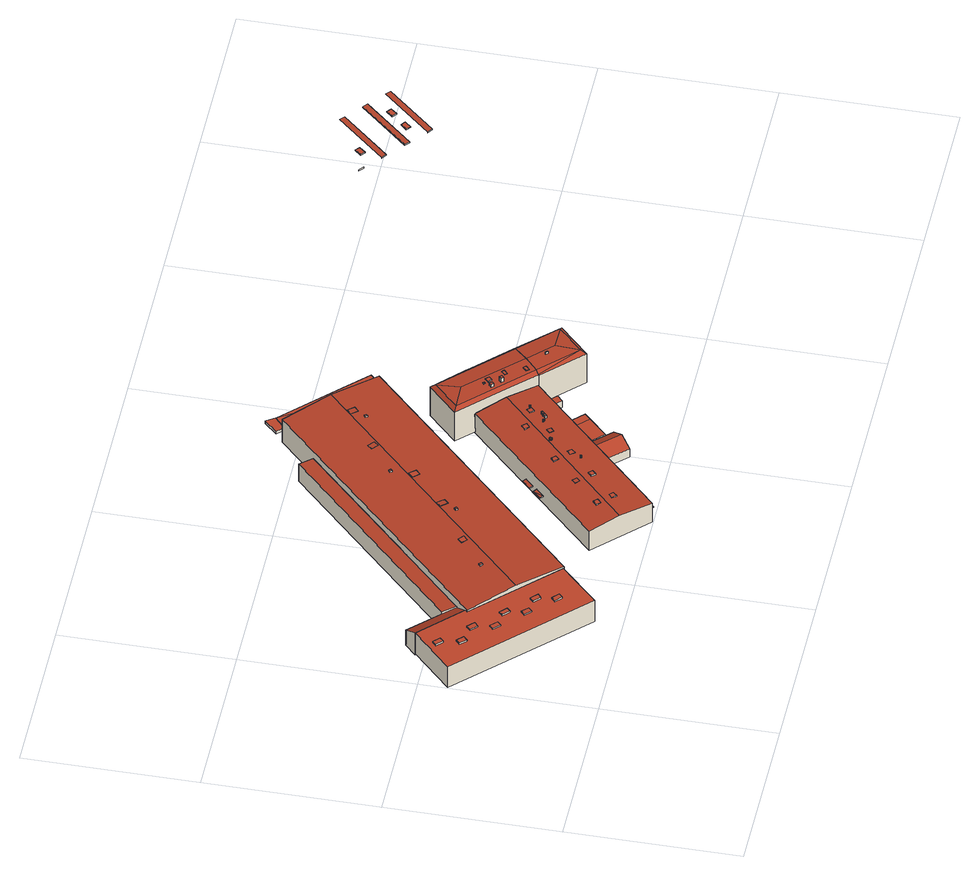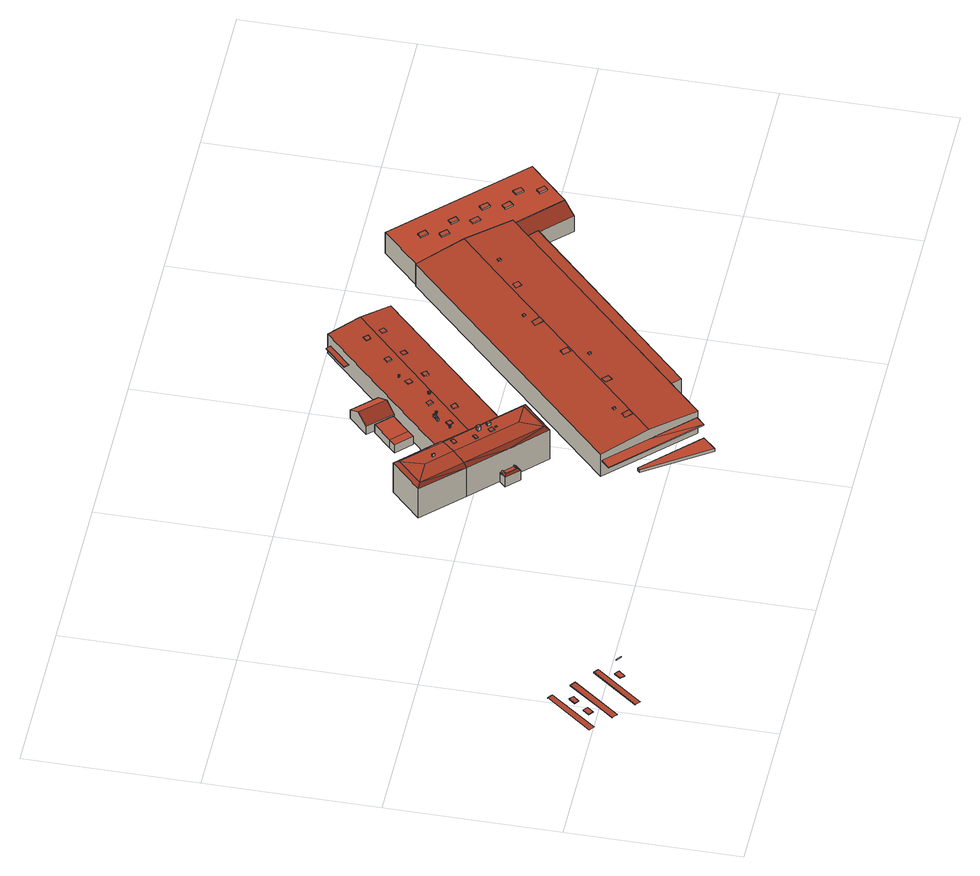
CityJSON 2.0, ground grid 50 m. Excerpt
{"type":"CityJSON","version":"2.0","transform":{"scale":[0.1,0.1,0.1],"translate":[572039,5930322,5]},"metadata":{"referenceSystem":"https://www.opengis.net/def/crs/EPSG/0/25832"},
"CityObjects":{
"building1":{"type":"Building","attributes":{"Grundfläche 2D":"744.673237","Grundhöhe NN":"5.903"},"children":["building1-1","building1-2","building1-3","building1-4","building1-5","building1-6","building1-7","building1-8"],"geometry":[{"type":"Solid","lod":"3","boundaries":[[[[0,1,2,3,4,5]],[[2,1,6,7]],[[3,2,7,8]],[[4,3,8,9]],[[5,4,9,10]],[[1,0,11,6]],[[0,5,10,11]],[[10,9,8,7,6,11]]]],"semantics":{"surfaces":[{"type":"RoofSurface"},{"type":"WallSurface"},{"type":"GroundSurface"}],"values":[[0,1,1,1,1,1,1,2]]}}]},
"building1-1":{"type":"BuildingInstallation","parents":["building1"],"geometry":[{"type":"MultiSurface","lod":"3","boundaries":[[[12,13,14,15]],[[15,14,16,17]],[[12,15,17,18]],[[13,12,18,19]],[[14,13,19,16]]],"semantics":{"surfaces":[{"type":"RoofSurface"},{"type":"WallSurface"}],"values":[0,1,1,1,1]}}]},
"building1-2":{"type":"BuildingInstallation","parents":["building1"],"geometry":[{"type":"MultiSurface","lod":"3","boundaries":[[[20,21,22,23]],[[23,22,24,25]],[[20,23,25,26]],[[26,27,21,20]],[[27,24,22,21]]],"semantics":{"surfaces":[{"type":"RoofSurface"},{"type":"WallSurface"}],"values":[0,1,1,1,1]}}]},
"building1-3":{"type":"BuildingInstallation","parents":["building1"],"geometry":[{"type":"MultiSurface","lod":"3","boundaries":[[[28,29,30,31]],[[32,33,31,30]],[[28,31,33,34]],[[29,28,34,35]],[[35,32,30,29]]],"semantics":{"surfaces":[{"type":"RoofSurface"},{"type":"WallSurface"}],"values":[0,1,1,1,1]}}]},
"building1-4":{"type":"BuildingInstallation","parents":["building1"],"geometry":[{"type":"MultiSurface","lod":"3","boundaries":[[[36,37,38,39]],[[39,38,40,41]],[[36,39,41,42]],[[37,36,42,43]],[[38,37,43,40]]],"semantics":{"surfaces":[{"type":"RoofSurface"},{"type":"WallSurface"}],"values":[0,1,1,1,1]}}]},
"building1-5":{"type":"BuildingInstallation","parents":["building1"],"geometry":[{"type":"MultiSurface","lod":"3","boundaries":[[[44,45,46,47]],[[46,45,48,49]],[[47,46,49,50]],[[44,47,50,51]],[[45,44,51,48]]],"semantics":{"surfaces":[{"type":"RoofSurface"},{"type":"WallSurface"}],"values":[0,1,1,1,1]}}]},
"building1-6":{"type":"BuildingInstallation","parents":["building1"],"geometry":[{"type":"MultiSurface","lod":"3","boundaries":[[[52,53,54,55]],[[55,54,56,57]],[[52,55,57,58]],[[53,52,58,59]],[[54,53,59,56]]],"semantics":{"surfaces":[{"type":"RoofSurface"},{"type":"WallSurface"}],"values":[0,1,1,1,1]}}]},
"building1-7":{"type":"BuildingInstallation","parents":["building1"],"geometry":[{"type":"MultiSurface","lod":"3","boundaries":[[[60,61,62,63]],[[63,62,64,65]],[[60,63,65,66]],[[61,60,66,67]],[[62,61,67,64]]],"semantics":{"surfaces":[{"type":"RoofSurface"},{"type":"WallSurface"}],"values":[0,1,1,1,1]}}]},
"building1-8":{"type":"BuildingInstallation","parents":["building1"],"geometry":[{"type":"MultiSurface","lod":"3","boundaries":[[[68,69,70,71]],[[71,70,72,73]],[[68,71,73,74]],[[69,68,74,75]],[[70,69,75,72]]],"semantics":{"surfaces":[{"type":"RoofSurface"},{"type":"WallSurface"}],"values":[0,1,1,1,1]}}]},
"building2":{"type":"Building","attributes":{"Grundfläche 2D":"408.906306","Grundhöhe NN":"5.482"},"geometry":[{"type":"Solid","lod":"3","boundaries":[[[[76,77,78,79]],[[0,5,80,81,82]],[[78,81,80,79]],[[79,80,83,84,76]],[[77,85,86,81,78]],[[77,76,84,85]],[[81,86,87,82]],[[0,82,87,88]],[[80,5,89,83]],[[5,0,88,89]],[[88,87,86,85,84,83,89]]]],"semantics":{"surfaces":[{"type":"RoofSurface"},{"type":"WallSurface"},{"type":"GroundSurface"}],"values":[[0,0,1,1,1,1,1,1,1,1,2]]}}]},
"building3":{"type":"Building","attributes":{"Grundfläche 2D":"2860.206151","Grundhöhe NN":"5.769"},"children":["building3-1","building3-2","building3-3","building3-4","building3-5","building3-6","building3-7","building3-8","building3-9"],"geometry":[{"type":"Solid","lod":"3","boundaries":[[[[90,91,92,93,94,95,96,97]],[[98,99,100,101,95,94,93,92]],[[99,98,92,91,102,103]],[[100,99,103,104]],[[105,97,96,95,101,100,104,106]],[[91,90,97,105,102]],[[104,103,102,105,106]]]],"semantics":{"surfaces":[{"type":"RoofSurface"},{"type":"WallSurface"},{"type":"GroundSurface"}],"values":[[0,0,1,1,1,1,2]]}}]},
"building3-1":{"type":"BuildingInstallation","parents":["building3"],"geometry":[{"type":"MultiSurface","lod":"3","boundaries":[[[107,108,109,110]],[[111,109,108]],[[107,110,112]],[[112,111,108,107]]],"semantics":{"surfaces":[{"type":"RoofSurface"},{"type":"WallSurface"}],"values":[0,1,1,1]}}]},
"building3-2":{"type":"BuildingInstallation","parents":["building3"],"geometry":[{"type":"MultiSurface","lod":"3","boundaries":[[[113,114,115,116,117]],[[114,113,118]],[[115,114,118,119]],[[116,115,119]]],"semantics":{"surfaces":[{"type":"RoofSurface"},{"type":"WallSurface"}],"values":[0,1,1,1]}}]},
"building3-3":{"type":"BuildingInstallation","parents":["building3"],"geometry":[{"type":"MultiSurface","lod":"3","boundaries":[[[120,121,122,123]],[[124,123,122]],[[125,120,123]],[[121,120,125,126]],[[121,126,124,122]]],"semantics":{"surfaces":[{"type":"RoofSurface"},{"type":"WallSurface"}],"values":[0,1,1,1,1]}}]},
"building3-4":{"type":"BuildingInstallation","parents":["building3"],"geometry":[{"type":"MultiSurface","lod":"3","boundaries":[[[127,128,129,130]],[[130,129,131,132]],[[127,130,132,133]],[[128,127,133,134]],[[129,128,134,131]]],"semantics":{"surfaces":[{"type":"RoofSurface"},{"type":"WallSurface"}],"values":[0,1,1,1,1]}}]},
"building3-5":{"type":"BuildingInstallation","parents":["building3"],"geometry":[{"type":"MultiSurface","lod":"3","boundaries":[[[135,136,137,138]],[[138,137,139,140]],[[135,138,140,141]],[[136,135,141,142]],[[137,136,142,139]]],"semantics":{"surfaces":[{"type":"RoofSurface"},{"type":"WallSurface"}],"values":[0,1,1,1,1]}}]},
"building3-6":{"type":"BuildingInstallation","parents":["building3"],"geometry":[{"type":"MultiSurface","lod":"3","boundaries":[[[143,144,145,146]],[[146,145,147,148]],[[143,146,148,149]],[[144,143,149,150]],[[145,144,150,147]]],"semantics":{"surfaces":[{"type":"RoofSurface"},{"type":"WallSurface"}],"values":[0,1,1,1,1]}}]},
"building3-7":{"type":"BuildingInstallation","parents":["building3"],"geometry":[{"type":"MultiSurface","lod":"3","boundaries":[[[151,152,153,154]],[[155,156,154,153]],[[151,154,156,157]],[[157,158,152,151]],[[153,152,158,155]]],"semantics":{"surfaces":[{"type":"RoofSurface"},{"type":"WallSurface"}],"values":[0,1,1,1,1]}}]},
"building3-8":{"type":"BuildingInstallation","parents":["building3"],"geometry":[{"type":"MultiSurface","lod":"3","boundaries":[[[159,160,161,162,163]],[[164,165,159,163]],[[165,160,159]],[[164,163,162]]],"semantics":{"surfaces":[{"type":"RoofSurface"},{"type":"WallSurface"}],"values":[0,1,1,1]}}]},
"building3-9":{"type":"BuildingInstallation","parents":["building3"],"geometry":[{"type":"MultiSurface","lod":"3","boundaries":[[[166,167,168,169]],[[169,168,170,171]],[[166,169,171,172]],[[172,173,167,166]],[[173,170,168,167]]],"semantics":{"surfaces":[{"type":"RoofSurface"},{"type":"WallSurface"}],"values":[0,1,1,1,1]}}]},
"building4":{"type":"Building","attributes":{"Grundfläche 2D":"1150.355365","Grundhöhe NN":"5.824"},"children":["building4-1","building4-2","building4-3","building4-4","building4-5","building4-6","building4-7","building4-8","building4-9","building4-10","building4-11","building4-12","building4-13","building4-14","building4-15","building4-16","building4-17","building4-18"],"geometry":[{"type":"Solid","lod":"3","boundaries":[[[[174,175,176,177,178,179,180]],[[181,182,183,176,175,174,180]],[[181,180,179,184,185]],[[183,182,181,185,186]],[[177,176,183,186,187]],[[179,178,177,187,184]],[[187,186,185,184]]]],"semantics":{"surfaces":[{"type":"RoofSurface"},{"type":"WallSurface"},{"type":"GroundSurface"}],"values":[[0,0,1,1,1,1,2]]}}]},
"building4-1":{"type":"BuildingInstallation","parents":["building4"],"geometry":[{"type":"MultiSurface","lod":"3","boundaries":[[[188,189,190,191]],[[191,190,192,193]],[[188,191,193,194]],[[189,188,194,195]],[[190,189,195,192]]],"semantics":{"surfaces":[{"type":"RoofSurface"},{"type":"WallSurface"}],"values":[0,1,1,1,1]}}]},
"building4-2":{"type":"BuildingInstallation","parents":["building4"],"geometry":[{"type":"MultiSurface","lod":"3","boundaries":[[[196,197,198,199]],[[199,198,200,201]],[[196,199,201,202]],[[197,196,202,203]],[[198,197,203,200]]],"semantics":{"surfaces":[{"type":"RoofSurface"},{"type":"WallSurface"}],"values":[0,1,1,1,1]}}]},
"building4-3":{"type":"BuildingInstallation","parents":["building4"],"geometry":[{"type":"MultiSurface","lod":"3","boundaries":[[[204,205,206,207]],[[207,206,208,209]],[[204,207,209,210]],[[205,204,210,211]],[[206,205,211,208]]],"semantics":{"surfaces":[{"type":"RoofSurface"},{"type":"WallSurface"}],"values":[0,1,1,1,1]}}]},
"building4-4":{"type":"BuildingInstallation","parents":["building4"],"geometry":[{"type":"MultiSurface","lod":"3","boundaries":[[[212,213,214,215,216,217,218,219,220,221,222,223,224,225,226,227,228,229,230,231,232,233,234,235,236,237,238]],[[239,240,226,225]],[[241,242,223]],[[242,243,224,223]],[[243,239,225,224]],[[240,244,227,226]],[[244,245,228,227]],[[245,246,229,228]],[[246,247,230,229]],[[247,248,231,230]],[[248,249,232,231]],[[249,250,233,232]],[[250,251,233]],[[251,252,234,233]],[[252,253,235,234]],[[253,254,236,235]],[[254,255,237,236]],[[255,256,238,237]],[[256,257,212,238]],[[257,258,213,212]],[[258,259,214,213]],[[259,260,215,214]],[[260,261,216,215]],[[261,262,217,216]],[[262,263,218,217]],[[263,264,219,218]],[[264,265,220,219]],[[265,266,221,220]],[[266,267,222,221]],[[267,241,223,222]]],"semantics":{"surfaces":[{"type":"RoofSurface"},{"type":"WallSurface"}],"values":[0,1,1,1,1,1,1,1,1,1,1,1,1,1,1,1,1,1,1,1,1,1,1,1,1,1,1,1,1,1]}}]},
"building4-5":{"type":"BuildingInstallation","parents":["building4"],"geometry":[{"type":"MultiSurface","lod":"3","boundaries":[[[268,269,270,271,272,273,274,275,276,277,278,279,280,281]],[[282,283,277,276]],[[283,284,277]],[[284,285,278,277]],[[285,286,279,278]],[[286,287,280,279]],[[287,288,281,280]],[[288,289,268,281]],[[289,290,269,268]],[[290,291,270,269]],[[291,292,271,270]],[[292,293,272,271]],[[293,294,273,272]],[[294,295,273]],[[295,296,274,273]],[[296,297,275,274]],[[297,282,276,275]]],"semantics":{"surfaces":[{"type":"RoofSurface"},{"type":"WallSurface"}],"values":[0,1,1,1,1,1,1,1,1,1,1,1,1,1,1,1,1]}}]},
"building4-6":{"type":"BuildingInstallation","parents":["building4"],"geometry":[{"type":"MultiSurface","lod":"3","boundaries":[[[298,299,300,301]],[[301,300,302,303]],[[298,301,303,304]],[[299,298,304,305]],[[300,299,305,302]]],"semantics":{"surfaces":[{"type":"RoofSurface"},{"type":"WallSurface"}],"values":[0,1,1,1,1]}}]},
"building4-7":{"type":"BuildingInstallation","parents":["building4"],"geometry":[{"type":"MultiSurface","lod":"3","boundaries":[[[306,307,308,309]],[[309,308,310,311]],[[306,309,311,312]],[[307,306,312,313]],[[308,307,313,310]]],"semantics":{"surfaces":[{"type":"RoofSurface"},{"type":"WallSurface"}],"values":[0,1,1,1,1]}}]},
"building4-8":{"type":"BuildingInstallation","parents":["building4"],"geometry":[{"type":"MultiSurface","lod":"3","boundaries":[[[314,315,316,317,318,319,320,321,322,323,324,325,326,327,328,329,330,331,332]],[[333,334,315,314]],[[334,335,316,315]],[[336,337,330,329]],[[337,338,331,330]],[[338,339,332,331]],[[339,333,314,332]],[[335,340,317,316]],[[340,341,318,317]],[[341,342,319,318]],[[342,343,320,319]],[[343,344,321,320]],[[344,345,322,321]],[[345,346,323,322]],[[346,347,324,323]],[[347,348,325,324]],[[348,349,326,325]],[[349,350,327,326]],[[350,351,328,327]],[[351,336,329,328]]],"semantics":{"surfaces":[{"type":"RoofSurface"},{"type":"WallSurface"}],"values":[0,1,1,1,1,1,1,1,1,1,1,1,1,1,1,1,1,1,1,1]}}]},
"building4-9":{"type":"BuildingInstallation","parents":["building4"],"geometry":[{"type":"MultiSurface","lod":"3","boundaries":[[[352,353,354,355]],[[356,357,353,352]],[[357,358,354,353]],[[358,359,355,354]],[[359,356,352,355]]],"semantics":{"surfaces":[{"type":"RoofSurface"},{"type":"WallSurface"}],"values":[0,1,1,1,1]}}]},
"building4-10":{"type":"BuildingInstallation","parents":["building4"],"geometry":[{"type":"MultiSurface","lod":"3","boundaries":[[[360,361,362,363]],[[363,362,364,365]],[[360,363,365,366]],[[361,360,366,367]],[[362,361,367,364]]],"semantics":{"surfaces":[{"type":"RoofSurface"},{"type":"WallSurface"}],"values":[0,1,1,1,1]}}]},
"building4-11":{"type":"BuildingInstallation","parents":["building4"],"geometry":[{"type":"MultiSurface","lod":"3","boundaries":[[[368,369,370,371]],[[371,370,372,373]],[[368,371,373,374]],[[369,368,374,375]],[[370,369,375,372]]],"semantics":{"surfaces":[{"type":"RoofSurface"},{"type":"WallSurface"}],"values":[0,1,1,1,1]}}]},
"building4-12":{"type":"BuildingInstallation","parents":["building4"],"geometry":[{"type":"MultiSurface","lod":"3","boundaries":[[[376,377,378,379,380,381,382,383,384,385,386,387,388,389,390,391,392,393,394,395]],[[396,397,376,395]],[[397,398,377,376]],[[398,399,378,377]],[[400,396,395,394]],[[399,401,379,378]],[[401,402,380,379]],[[402,403,381,380]],[[403,404,382,381]],[[404,405,383,382]],[[405,406,384,383]],[[406,407,385,384]],[[407,408,386,385]],[[408,409,387,386]],[[409,410,388,387]],[[410,411,389,388]],[[411,412,390,389]],[[412,413,391,390]],[[413,414,392,391]],[[414,415,393,392]],[[415,400,394,393]]],"semantics":{"surfaces":[{"type":"RoofSurface"},{"type":"WallSurface"}],"values":[0,1,1,1,1,1,1,1,1,1,1,1,1,1,1,1,1,1,1,1,1]}}]},
"building4-13":{"type":"BuildingInstallation","parents":["building4"],"geometry":[{"type":"MultiSurface","lod":"3","boundaries":[[[416,417,418,419]],[[417,416,420,421]],[[421,422,418,417]],[[419,418,422,423]],[[423,420,416,419]]],"semantics":{"surfaces":[{"type":"RoofSurface"},{"type":"WallSurface"}],"values":[0,1,1,1,1]}}]},
"building4-14":{"type":"BuildingInstallation","parents":["building4"],"geometry":[{"type":"MultiSurface","lod":"3","boundaries":[[[424,425,426,427]],[[427,426,428,429]],[[424,427,429,430]],[[425,424,430,431]],[[426,425,431,428]]],"semantics":{"surfaces":[{"type":"RoofSurface"},{"type":"WallSurface"}],"values":[0,1,1,1,1]}}]},
"building4-15":{"type":"BuildingInstallation","parents":["building4"],"geometry":[{"type":"MultiSurface","lod":"3","boundaries":[[[432,433,434,435]],[[435,434,436,437]],[[432,435,437,438]],[[433,432,438,439]],[[434,433,439,436]]],"semantics":{"surfaces":[{"type":"RoofSurface"},{"type":"WallSurface"}],"values":[0,1,1,1,1]}}]},
"building4-16":{"type":"BuildingInstallation","parents":["building4"],"geometry":[{"type":"MultiSurface","lod":"3","boundaries":[[[440,441,442,443]],[[444,445,443,442]],[[445,446,440,443]],[[446,447,441,440]],[[447,444,442,441]],[[447,446,445,444]]],"semantics":{"surfaces":[{"type":"RoofSurface"},{"type":"WallSurface"},{"type":"OuterCeilingSurface"}],"values":[0,1,1,1,1,2]}}]},
"building4-17":{"type":"BuildingInstallation","parents":["building4"],"geometry":[{"type":"MultiSurface","lod":"3","boundaries":[[[448,449,450]],[[451,449,448]],[[452,453,450,449]],[[453,454,448,450]],[[454,455,451,448]],[[455,452,449,451]],[[455,454,453,452]]],"semantics":{"surfaces":[{"type":"RoofSurface"},{"type":"WallSurface"},{"type":"OuterCeilingSurface"}],"values":[0,0,1,1,1,1,2]}}]},
"building4-18":{"type":"BuildingInstallation","parents":["building4"],"geometry":[{"type":"MultiSurface","lod":"3","boundaries":[[[456,457,458,459]],[[460,461,459,458]],[[461,462,456,459]],[[462,463,457,456]],[[463,460,458,457]],[[463,462,461,460]]],"semantics":{"surfaces":[{"type":"RoofSurface"},{"type":"WallSurface"},{"type":"OuterCeilingSurface"}],"values":[0,1,1,1,1,2]}}]},
"building5":{"type":"Building","attributes":{"Grundfläche 2D":"71.833112","Grundhöhe NN":"5.824"},"geometry":[{"type":"Solid","lod":"3","boundaries":[[[[464,465,466,467]],[[468,465,464,469]],[[467,466,470,471]],[[469,464,467,471,472]],[[468,469,472,473]],[[470,466,465,468,473]],[[471,470,473,472]]]],"semantics":{"surfaces":[{"type":"RoofSurface"},{"type":"WallSurface"},{"type":"GroundSurface"}],"values":[[0,0,1,1,1,1,2]]}}]},
"building6":{"type":"Building","attributes":{"Grundfläche 2D":"59.058355","Grundhöhe NN":"5.824"},"geometry":[{"type":"Solid","lod":"3","boundaries":[[[[474,475,476,477]],[[478,479,474,477]],[[477,476,480,481]],[[475,474,482,483]],[[476,475,483,480]],[[478,477,481,484]],[[479,478,484,485]],[[474,479,485,482]],[[483,482,485,484,481,480]]]],"semantics":{"surfaces":[{"type":"RoofSurface"},{"type":"WallSurface"},{"type":"GroundSurface"}],"values":[[0,0,1,1,1,1,1,1,2]]}}]},
"building7":{"type":"Building","attributes":{"Grundfläche 2D":"5.546097","Grundhöhe NN":"5.881"},"geometry":[{"type":"Solid","lod":"3","boundaries":[[[[486,487,488,489]],[[490,491,489,488]],[[491,492,486,489]],[[492,493,487,486]],[[493,490,488,487]],[[493,492,491,490]]]],"semantics":{"surfaces":[{"type":"RoofSurface"},{"type":"WallSurface"},{"type":"GroundSurface"}],"values":[[0,1,1,1,1,2]]}}]},
"building8":{"type":"Building","attributes":{"Grundfläche 2D":"346.026086","Grundhöhe NN":"5.895"},"children":["building8-1","building8-2","building8-3","building8-4","building8-5","building8-6","building8-7"],"geometry":[{"type":"Solid","lod":"3","boundaries":[[[[494,495,496,497,498]],[[499,498,497,500]],[[496,501,502,497]],[[501,503,500,502]],[[504,505,503]],[[505,500,503]],[[506,507,499,500,505]],[[502,500,497]],[[508,509,510,511,512,513,514,515]],[[495,494,498,516,517]],[[504,503,501,496,495,517,518]],[[508,515,514,513,519,520,499,507,506,505,504,518,521]],[[498,499,520,516]],[[509,508,521,522]],[[511,510,509,522,523]],[[513,512,511,523,519]],[[517,516,520,519,523,522,521,518]]]],"semantics":{"surfaces":[{"type":"RoofSurface"},{"type":"WallSurface"},{"type":"GroundSurface"}],"values":[[0,0,0,0,0,0,0,0,0,1,1,1,1,1,1,1,2]]}}]},
"building8-1":{"type":"BuildingInstallation","parents":["building8"],"geometry":[{"type":"MultiSurface","lod":"3","boundaries":[[[524,525,526,527]],[[527,526,528,529]],[[524,527,529,530]],[[525,524,530,531]],[[526,525,531,528]]],"semantics":{"surfaces":[{"type":"RoofSurface"},{"type":"WallSurface"}],"values":[0,1,1,1,1]}}]},
"building8-2":{"type":"BuildingInstallation","parents":["building8"],"geometry":[{"type":"MultiSurface","lod":"3","boundaries":[[[532,533,534,535]],[[535,534,536,537]],[[532,535,537,538]],[[533,532,538,539]],[[534,533,539,536]]],"semantics":{"surfaces":[{"type":"RoofSurface"},{"type":"WallSurface"}],"values":[0,1,1,1,1]}}]},
"building8-3":{"type":"BuildingInstallation","parents":["building8"],"geometry":[{"type":"MultiSurface","lod":"3","boundaries":[[[540,541,542,543]],[[543,542,544,545]],[[540,543,545,546]],[[541,540,546,547]],[[542,541,547,544]]],"semantics":{"surfaces":[{"type":"RoofSurface"},{"type":"WallSurface"}],"values":[0,1,1,1,1]}}]},
"building8-4":{"type":"BuildingInstallation","parents":["building8"],"geometry":[{"type":"MultiSurface","lod":"3","boundaries":[[[548,549,550,551]],[[551,550,552,553]],[[548,551,553,554]],[[549,548,554,555]],[[550,549,555,552]]],"semantics":{"surfaces":[{"type":"RoofSurface"},{"type":"WallSurface"}],"values":[0,1,1,1,1]}}]},
"building8-5":{"type":"BuildingInstallation","parents":["building8"],"geometry":[{"type":"MultiSurface","lod":"3","boundaries":[[[556,557,558,559]],[[559,558,560,561]],[[556,559,561,562]],[[557,556,562,563]],[[558,557,563,560]]],"semantics":{"surfaces":[{"type":"RoofSurface"},{"type":"WallSurface"}],"values":[0,1,1,1,1]}}]},
"building8-6":{"type":"BuildingInstallation","parents":["building8"],"geometry":[{"type":"MultiSurface","lod":"3","boundaries":[[[564,565,566,567]],[[567,566,568,569]],[[564,567,569,570]],[[565,564,570,571]],[[566,565,571,568]]],"semantics":{"surfaces":[{"type":"RoofSurface"},{"type":"WallSurface"}],"values":[0,1,1,1,1]}}]},
"building8-7":{"type":"BuildingInstallation","parents":["building8"],"geometry":[{"type":"MultiSurface","lod":"3","boundaries":[[[572,512,513]],[[573,512,572]],[[573,574,509,510,511]],[[511,512,573]],[[575,508,574]],[[508,509,574]],[[513,514,572]],[[514,576,573,572]],[[574,573,576,577]],[[577,515,575,574]],[[575,515,508]]],"semantics":{"surfaces":[{"type":"RoofSurface"},{"type":"WallSurface"}],"values":[0,0,0,0,0,0,1,1,1,1,1]}}]},
"building9":{"type":"Building","attributes":{"Grundfläche 2D":"65.447411","Grundhöhe NN":"5.825"},"children":["building9-1"],"geometry":[{"type":"Solid","lod":"3","boundaries":[[[[578,579,580,581]],[[582,583,581,580]],[[583,584,578,581]],[[584,585,579,578]],[[585,582,580,579]],[[585,584,583,582]]]],"semantics":{"surfaces":[{"type":"RoofSurface"},{"type":"WallSurface"},{"type":"GroundSurface"}],"values":[[0,1,1,1,1,2]]}}]},
"building9-1":{"type":"BuildingInstallation","parents":["building9"],"geometry":[{"type":"MultiSurface","lod":"3","boundaries":[[[586,587,588]],[[589,590,586,588,591]],[[591,588,587,592,593]],[[589,591,593,594]],[[586,590,589,594,595]],[[587,586,595,592]],[[593,592,595,594]]],"semantics":{"surfaces":[{"type":"RoofSurface"},{"type":"WallSurface"},{"type":"OuterCeilingSurface"}],"values":[0,0,1,1,1,1,2]}}]},
"building10":{"type":"Building","attributes":{"Grundfläche 2D":"195.537539","Grundhöhe NN":"5.872"},"children":["building10-1"],"geometry":[{"type":"Solid","lod":"3","boundaries":[[[[596,597,598,599]],[[597,496,598]],[[600,597,596,601]],[[600,601,504]],[[600,504,503]],[[602,600,503,501]],[[597,602,501,496]],[[602,597,600]],[[603,599,598,496,501,503,504,518,517]],[[596,599,603,604]],[[601,596,604,605]],[[504,601,605,518]],[[517,518,605,604,603]]]],"semantics":{"surfaces":[{"type":"RoofSurface"},{"type":"WallSurface"},{"type":"GroundSurface"}],"values":[[0,0,0,0,0,0,0,0,1,1,1,1,2]]}}]},
"building10-1":{"type":"BuildingInstallation","parents":["building10"],"geometry":[{"type":"MultiSurface","lod":"3","boundaries":[[[606,607,608,609]],[[609,608,610,611]],[[606,609,611,612]],[[607,606,612,613]],[[608,607,613,610]]],"semantics":{"surfaces":[{"type":"RoofSurface"},{"type":"WallSurface"}],"values":[0,1,1,1,1]}}]},
"building11":{"type":"Building","attributes":{"Grundfläche 2D":"13745.719091","Grundhöhe NN":"4.508"},"children":["building11-1","building11-2","building11-3"],"geometry":[{"type":"MultiSurface","lod":"3","boundaries":[[[614,615,616,617]],[[618,619,620,621]],[[622,623,624,625]],[[620,626,627,621]],[[628,629,630,631]],[[632,626,620,619,633]],[[624,634,635,625]],[[622,625,635,636,637]],[[638,634,624,623,639]],[[630,640,641,631]]],"semantics":{"surfaces":[{"type":"WallSurface"},{"type":"RoofSurface"}],"values":[0,0,0,1,0,0,1,0,0,1]}}]},
"building11-1":{"type":"BuildingInstallation","parents":["building11"],"geometry":[{"type":"MultiSurface","lod":"3","boundaries":[[[642,643,644,645]],[[645,644,646,647]],[[642,645,647,648]],[[643,642,648,649]],[[644,643,649,646]]],"semantics":{"surfaces":[{"type":"RoofSurface"},{"type":"WallSurface"}],"values":[0,1,1,1,1]}}]},
"building11-2":{"type":"BuildingInstallation","parents":["building11"],"geometry":[{"type":"MultiSurface","lod":"3","boundaries":[[[650,651,652,653]],[[653,652,654,655]],[[650,653,655,656]],[[651,650,656,657]],[[652,651,657,654]]],"semantics":{"surfaces":[{"type":"RoofSurface"},{"type":"WallSurface"}],"values":[0,1,1,1,1]}}]},
"building11-3":{"type":"BuildingInstallation","parents":["building11"],"geometry":[{"type":"MultiSurface","lod":"3","boundaries":[[[658,659,660,661]],[[661,660,662,663]],[[658,661,663,664]],[[659,658,664,665]],[[660,659,665,662]]],"semantics":{"surfaces":[{"type":"RoofSurface"},{"type":"WallSurface"}],"values":[0,1,1,1,1]}}]}
},
"vertices":[
[115,530,85],[1,417,85],[337,78,85],[446,187,85],[226,409,85],[232,414,85],[1,417,9],[337,78,9],[446,187,9],[226,409,9],[232,414,9],[115,530,9],
[181,337,89],[170,327,89],[188,308,89],[199,319,89],[188,308,85],[199,319,85],[181,337,85],[170,327,85],
[322,194,89],[311,184,89],[329,166,90],[340,177,90],[329,166,85],[340,177,85],[322,194,85],[311,184,85],
[105,415,90],[94,404,90],[111,386,90],[122,397,90],[111,386,85],[122,397,85],[105,415,85],[94,404,85],
[87,476,90],[76,465,90],[94,448,90],[104,459,90],[94,448,85],[104,459,85],[87,476,85],[76,465,85],
[309,251,90],[298,241,90],[316,223,90],[327,233,90],[298,241,85],[316,223,85],[327,233,85],[309,251,85],
[239,322,89],[229,312,89],[247,294,89],[257,304,89],[247,294,85],[257,304,85],[239,322,85],[229,312,85],
[253,265,89],[242,254,89],[259,237,89],[270,247,89],[259,237,85],[270,247,85],[253,265,85],[242,254,85],
[165,397,90],[154,386,90],[172,368,90],[183,379,90],[172,368,85],[183,379,85],[165,397,85],[154,386,85],
[765,942,64],[732,975,67],[230,479,67],[263,445,64],[263,445,61],[230,479,61],[148,562,61],[263,445,5],[765,942,5],[732,975,5],[230,479,5],[148,562,5],[115,530,5],[232,414,5],
[765,942,90],[226,409,90],[337,297,102],[495,453,102],[826,781,102],[984,937,102],[875,1047,90],[873,1048,90],[446,187,90],[448,185,90],[1094,825,90],[1092,827,90],[226,409,8],[448,185,8],[1094,825,8],[873,1048,8],[875,1047,8],
[488,486,102],[475,473,102],[488,460,102],[502,473,102],[475,473,100],[488,486,100],
[822,784,102],[806,799,101],[794,786,101],[809,771,102],[811,773,102],[806,799,100],[794,786,100],
[618,572,103],[605,559,104],[623,540,101],[636,553,100],[623,540,100],[618,572,102],[605,559,102],
[919,822,104],[923,826,104],[919,831,104],[914,827,104],[919,831,100],[914,827,100],[919,822,99],[923,826,99],
[401,401,104],[406,405,104],[401,411,104],[396,406,104],[401,411,99],[396,406,99],[401,401,100],[406,405,100],
[599,515,104],[604,510,104],[609,515,104],[604,520,104],[609,515,99],[604,520,100],[599,515,100],[604,510,99],
[948,863,101],[931,881,103],[918,868,103],[935,851,101],[918,868,102],[935,851,100],[948,863,100],[931,881,102],
[735,651,101],[718,668,102],[714,667,102],[704,656,102],[722,638,101],[722,638,100],[735,651,100],
[717,714,104],[722,719,104],[718,724,104],[713,719,104],[718,724,100],[713,719,100],[717,714,100],[722,719,100],
[938,328,86],[934,325,86],[681,78,86],[756,3,77],[830,76,77],[1156,398,77],[1084,471,86],[1012,544,77],[773,308,77],[612,148,77],[1156,398,8],[1012,544,8],[612,148,8],[756,3,8],
[712,149,87],[722,139,87],[733,149,87],[723,160,87],[733,149,85],[723,160,83],[712,149,83],[722,139,85],
[1044,364,91],[1041,367,91],[1034,361,91],[1037,358,91],[1034,361,82],[1037,358,82],[1044,364,82],[1041,367,82],
[1034,356,92],[1032,359,92],[1025,352,92],[1028,349,92],[1025,352,82],[1028,349,82],[1034,356,82],[1032,359,82],
[942,317,91],[943,317,91],[944,318,91],[945,318,91],[945,319,91],[945,320,91],[945,321,91],[945,322,91],[945,323,91],[944,323,91],[944,324,91],[943,324,91],[942,324,91],[941,324,91],[940,324,91],[940,323,91],[939,323,91],[939,322,91],[938,322,91],[938,321,91],[938,320,91],[938,319,91],[939,319,91],[939,318,91],[940,318,91],[940,317,91],[941,317,91],[941,324,86],[940,324,86],[943,324,85],[943,324,86],[942,324,86],[940,323,86],[939,323,86],[939,322,86],[938,322,86],[938,321,86],[938,320,86],[938,319,86],[938,319,85],[939,319,85],[939,318,85],[940,318,85],[940,317,85],[941,317,85],[942,317,85],[943,317,85],[944,318,85],[945,318,85],[945,319,85],[945,320,85],[945,321,85],[945,322,85],[945,323,85],[944,323,85],[944,324,85],
[890,229,90],[889,228,90],[889,227,90],[889,226,90],[890,225,90],[891,225,90],[892,225,90],[892,226,90],[893,226,90],[893,227,90],[893,228,90],[892,228,90],[892,229,90],[891,229,90],[893,226,82],[893,227,82],[893,227,83],[893,228,83],[892,228,83],[892,229,83],[891,229,83],[890,229,83],[889,228,83],[889,227,83],[889,226,83],[890,225,83],[891,225,83],[891,225,82],[892,225,82],[892,226,82],
[988,329,85],[978,339,87],[968,329,87],[978,319,85],[968,329,84],[978,319,83],[988,329,83],[978,339,84],
[842,185,87],[832,195,87],[821,185,87],[831,174,87],[821,185,84],[831,174,83],[842,185,83],[832,195,84],
[1060,404,88],[1059,404,88],[1059,403,88],[1058,402,88],[1058,401,88],[1059,401,88],[1059,400,88],[1060,400,88],[1060,399,88],[1061,399,88],[1061,400,88],[1062,400,88],[1063,400,88],[1063,401,88],[1063,402,88],[1063,403,88],[1063,404,88],[1062,404,88],[1061,404,88],[1060,404,83],[1059,404,83],[1059,403,83],[1063,403,83],[1063,404,83],[1062,404,83],[1061,404,83],[1058,402,83],[1058,401,83],[1059,401,83],[1059,400,83],[1060,400,83],[1060,399,83],[1061,399,83],[1061,400,83],[1062,400,83],[1063,400,83],[1063,401,83],[1063,402,83],
[1036,397,86],[1046,387,86],[1056,397,86],[1046,408,86],[1036,397,84],[1046,387,83],[1056,397,83],[1046,408,84],
[869,305,87],[858,295,87],[869,284,87],[879,294,87],[869,284,85],[879,294,85],[869,305,83],[858,295,83],
[796,232,85],[786,222,85],[796,211,86],[806,221,86],[796,211,85],[806,221,85],[796,232,83],[786,222,83],
[1011,357,88],[1011,356,88],[1010,356,88],[1010,355,88],[1010,354,88],[1010,353,88],[1011,353,88],[1011,352,88],[1012,352,88],[1013,352,88],[1014,352,88],[1014,353,88],[1015,353,88],[1015,354,88],[1015,355,88],[1015,356,88],[1014,356,88],[1014,357,88],[1013,357,88],[1012,357,88],[1012,357,83],[1011,357,83],[1011,356,83],[1010,356,83],[1013,357,83],[1010,355,83],[1010,354,83],[1010,353,83],[1011,353,83],[1011,352,83],[1012,352,83],[1013,352,83],[1014,352,83],[1014,353,83],[1015,353,83],[1015,354,83],[1015,355,83],[1015,356,83],[1014,356,83],[1014,357,83],
[895,257,85],[906,246,85],[916,257,85],[906,268,85],[895,257,84],[906,246,83],[916,257,83],[906,268,84],
[769,113,86],[759,123,86],[748,113,86],[758,102,86],[748,113,84],[758,102,83],[769,113,83],[759,123,84],
[968,397,87],[979,387,87],[990,397,87],[980,408,87],[990,397,85],[980,408,84],[968,397,84],[979,387,85],
[825,374,29],[801,352,29],[809,343,31],[833,367,31],[809,343,27],[833,367,27],[825,374,27],[801,352,27],
[787,338,31],[773,308,34],[796,330,34],[765,316,31],[773,308,29],[796,330,29],[787,338,29],[765,316,29],
[777,3,44],[840,66,44],[830,76,45],[766,13,45],[830,76,42],[766,13,42],[777,3,42],[840,66,42],
[1026,141,60],[964,207,60],[935,179,38],[998,114,38],[993,234,38],[1055,169,38],[935,179,8],[998,114,8],[1055,169,8],[993,234,8],
[1094,242,37],[1111,259,37],[1068,302,37],[1051,285,37],[999,233,37],[1042,190,37],[1068,302,8],[1051,285,8],[1094,242,8],[1111,259,8],[999,233,8],[1042,190,8],
[1155,331,33],[1172,347,33],[1156,364,33],[1139,347,33],[1156,364,9],[1139,347,9],[1155,331,9],[1172,347,9],
[1084,471,115],[1157,397,115],[1165,405,125],[982,590,125],[966,590,115],[1053,676,115],[1053,660,125],[1200,440,129],[1053,590,129],[1235,476,125],[1244,485,115],[1149,581,115],[1137,593,115],[1132,597,115],[1168,561,43],[1186,579,43],[1181,584,43],[1150,615,43],[1145,610,43],[1132,597,43],[1137,593,43],[1163,566,43],[966,590,9],[1157,397,9],[1244,485,9],[1132,597,9],[1053,676,9],[1168,561,9],[1186,579,9],[1150,615,9],
[1153,431,129],[1159,424,129],[1170,434,129],[1163,441,129],[1170,434,127],[1163,441,127],[1153,431,126],[1159,424,126],
[1101,482,141],[1108,489,141],[1102,495,141],[1095,488,141],[1102,495,127],[1095,488,126],[1101,482,126],[1108,489,127],
[1077,505,136],[1083,510,136],[1077,517,136],[1071,511,136],[1077,517,127],[1071,511,126],[1077,505,126],[1083,510,127],
[1082,536,129],[1078,533,129],[1082,529,129],[1085,533,129],[1082,529,127],[1085,533,128],[1082,536,128],[1078,533,127],
[1125,484,130],[1131,478,130],[1141,489,130],[1135,494,130],[1141,489,128],[1135,494,128],[1125,484,127],[1131,478,127],
[1097,514,131],[1106,523,131],[1097,532,131],[1088,523,131],[1097,532,128],[1088,523,127],[1097,514,127],[1106,523,128],
[1137,593,49],[1150,605,49],[1176,579,49],[1163,566,49],[1150,605,43],[1176,579,43],
[1058,925,18],[935,1108,18],[900,1071,18],[1051,918,18],[900,1071,8],[1051,918,8],[1058,925,8],[935,1108,8],
[900,1071,68],[875,1047,67],[984,937,68],[1117,852,68],[1051,918,68],[1092,827,68],[875,1047,65],[1092,827,65],[1117,852,65],[900,1071,65],
[1265,285,115],[1266,303,125],[1157,397,117],[1155,395,115],[1337,373,125],[1353,372,115],[1266,374,129],[1155,395,9],[1265,285,9],[1353,372,9],
[1231,385,136],[1233,388,136],[1228,393,136],[1226,391,136],[1228,393,128],[1226,391,128],[1231,385,128],[1233,388,128],
[1880,1038,93],[1894,1027,93],[1894,1027,97],[1880,1038,97],[1942,987,93],[1955,977,93],[1955,977,97],[1942,987,97],[2004,936,93],[2017,925,93],[2017,925,97],[2004,936,97],[2070,1115,107],[2057,1126,107],[2066,885,93],[2079,875,93],[2079,875,97],[2066,885,97],[2070,1115,105],[2052,1093,103],[2132,1064,107],[2118,1075,107],[2118,1075,105],[2093,1044,102],[2132,1064,105],[2104,1031,102],[2193,1013,107],[2180,1024,107],
[1955,1063,99],[1939,1045,99],[1951,1035,99],[1966,1053,99],[1951,1035,96],[1966,1053,97],[1955,1063,97],[1939,1045,96],
[2078,961,99],[2063,943,99],[2074,933,99],[2090,952,99],[2074,933,96],[2090,952,97],[2078,961,97],[2063,943,96],
[2117,1008,103],[2102,990,103],[2114,980,103],[2129,998,103],[2114,980,100],[2129,998,101],[2117,1008,101],[2102,990,100]
]}
